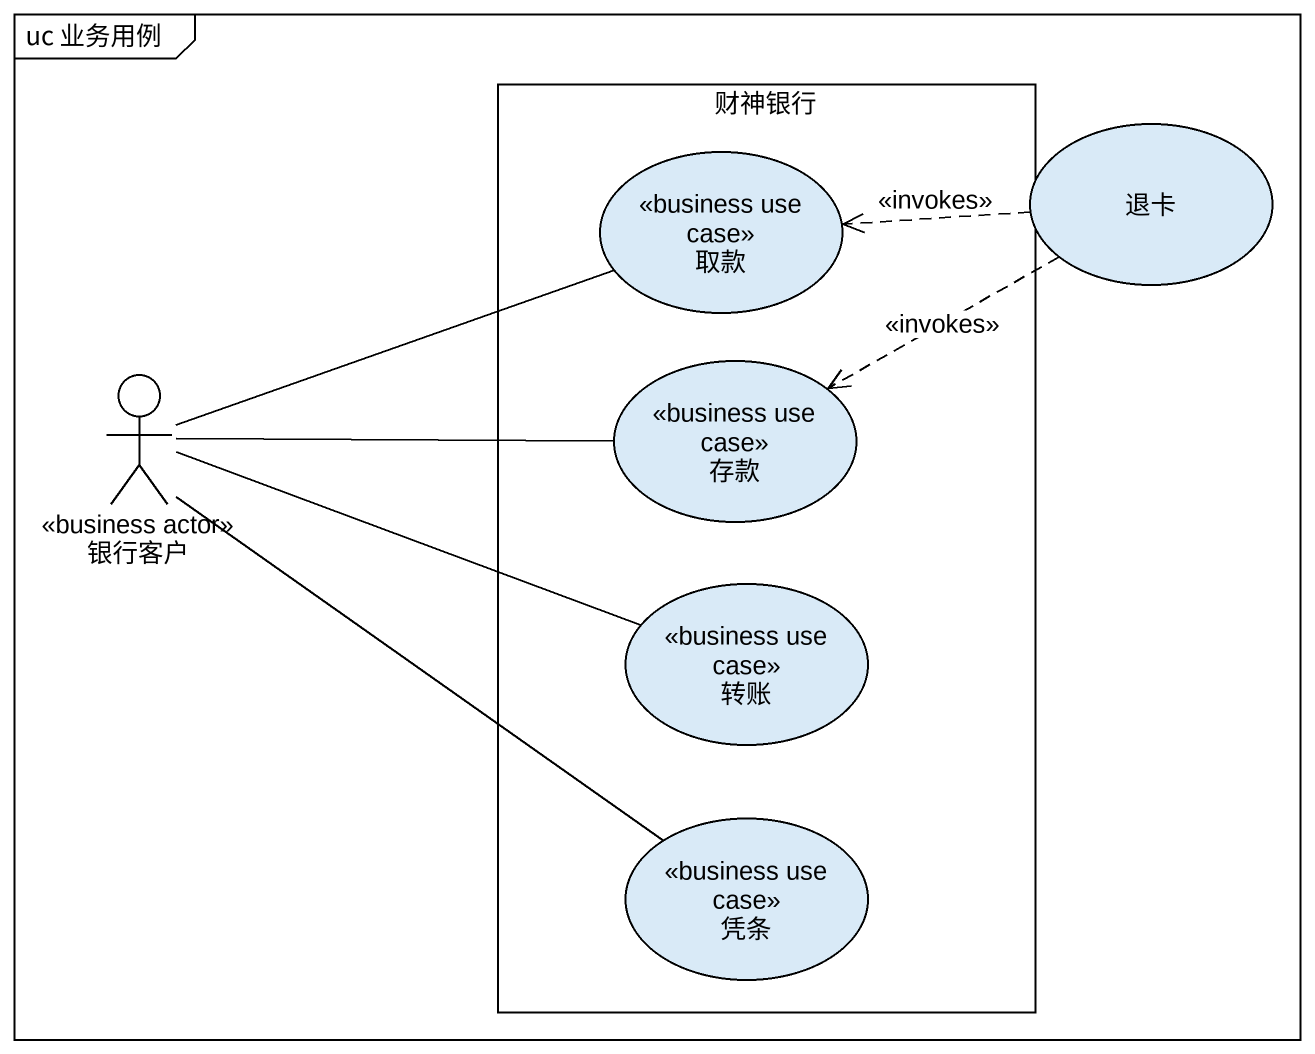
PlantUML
@startuml
mainframe uc 业务用例
rectangle 财神银行 {
  usecase 取款 <<business use case>>
  usecase 存款 <<business use case>>
  usecase 转账 <<business use case>>
  usecase 凭条 <<business use case>>
}
usecase 退卡
actor 银行客户 <<business actor>>
退卡 .left.> 取款 : <<invokes>>
退卡 .left.> 存款 : <<invokes>>
银行客户 -right- 取款
银行客户 -right- 存款
银行客户 -right- 转账
银行客户 -- 凭条
@enduml
